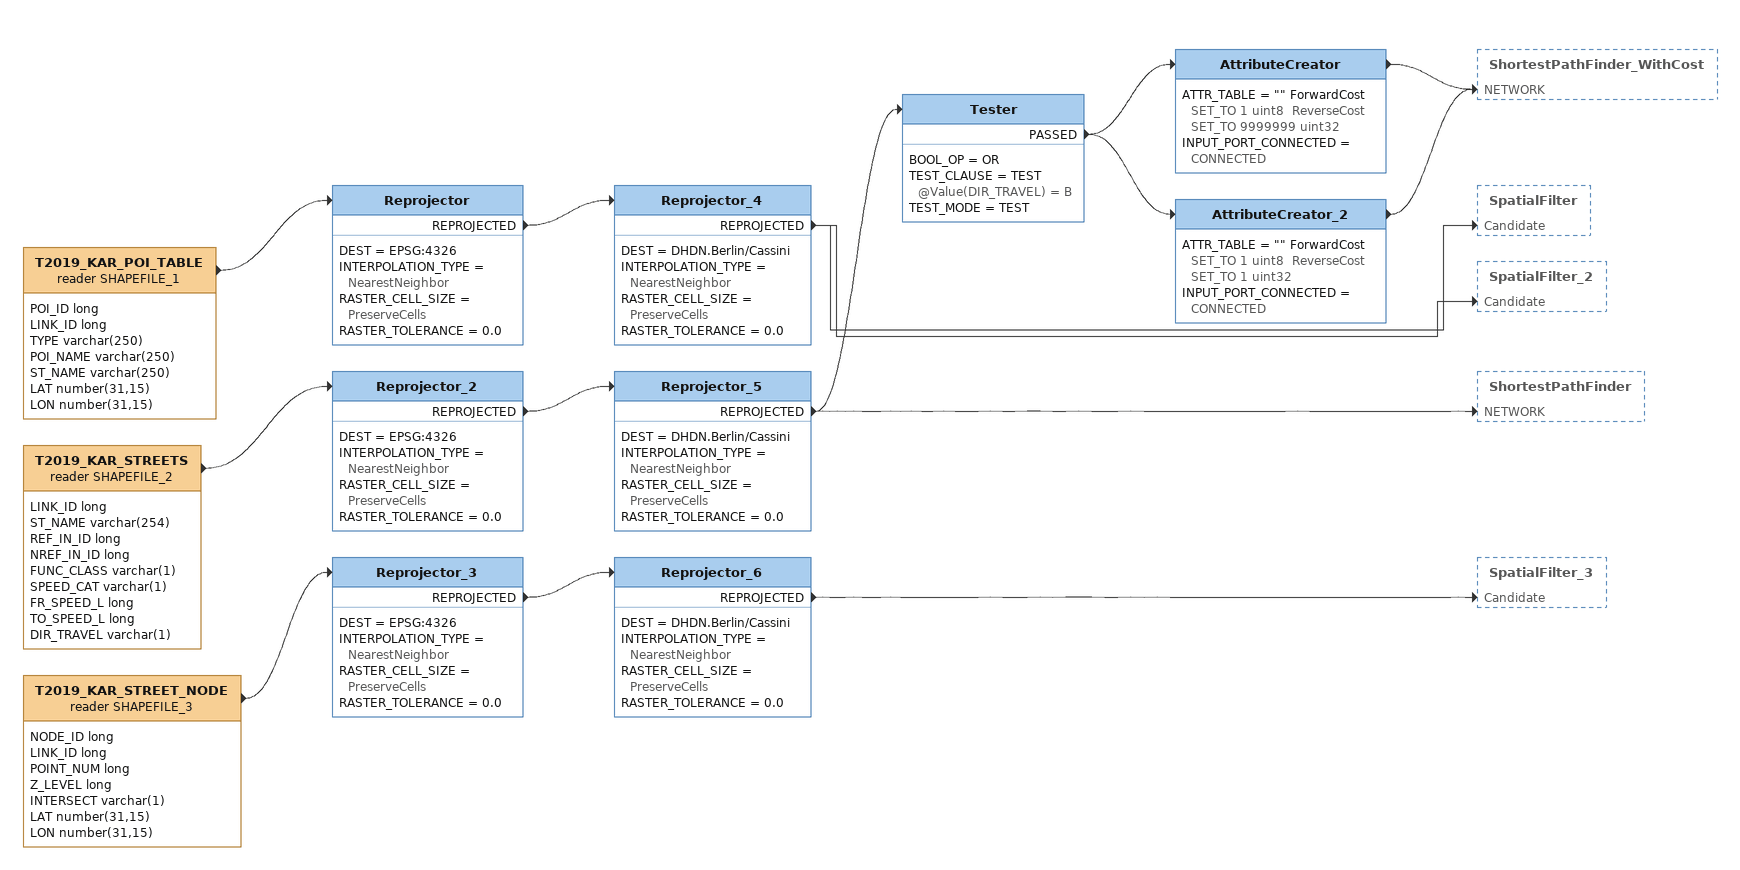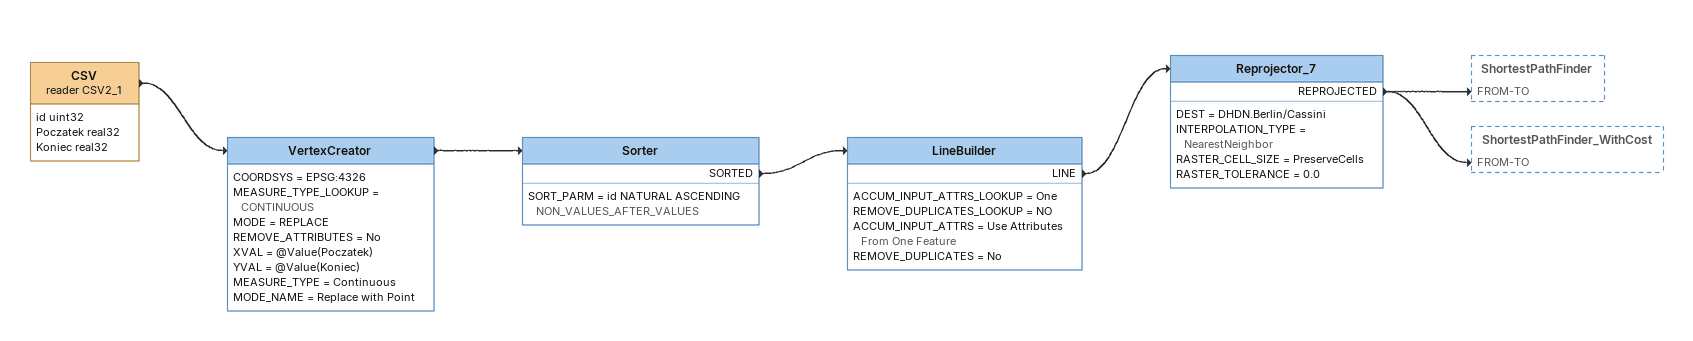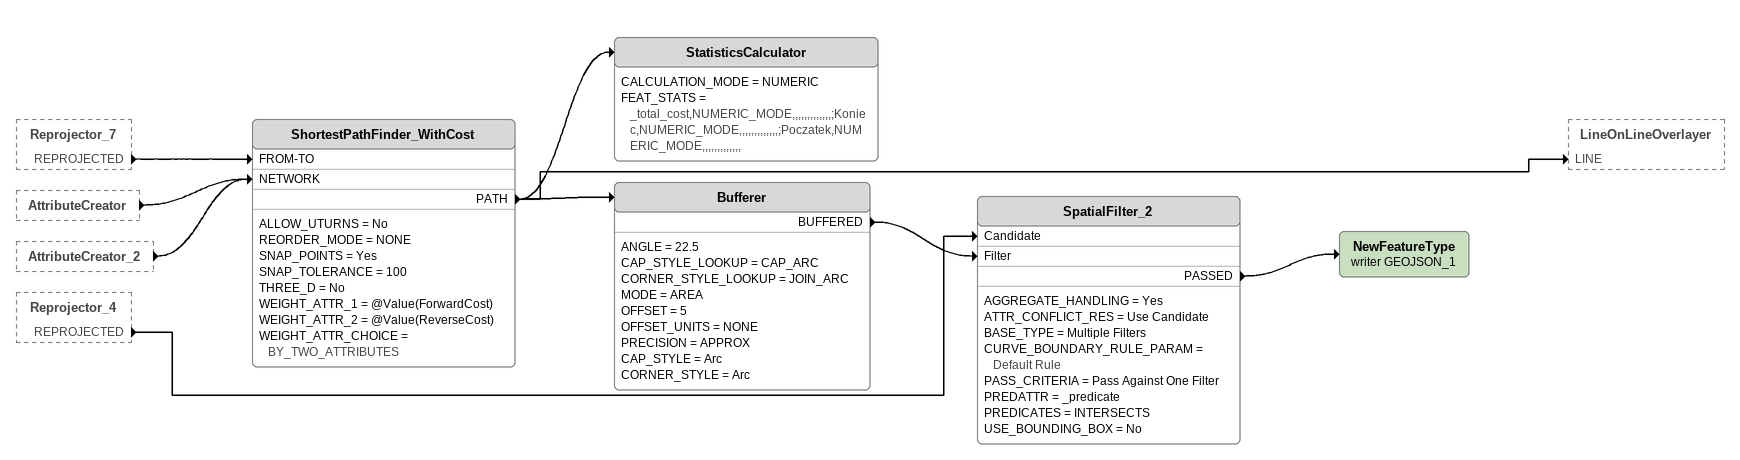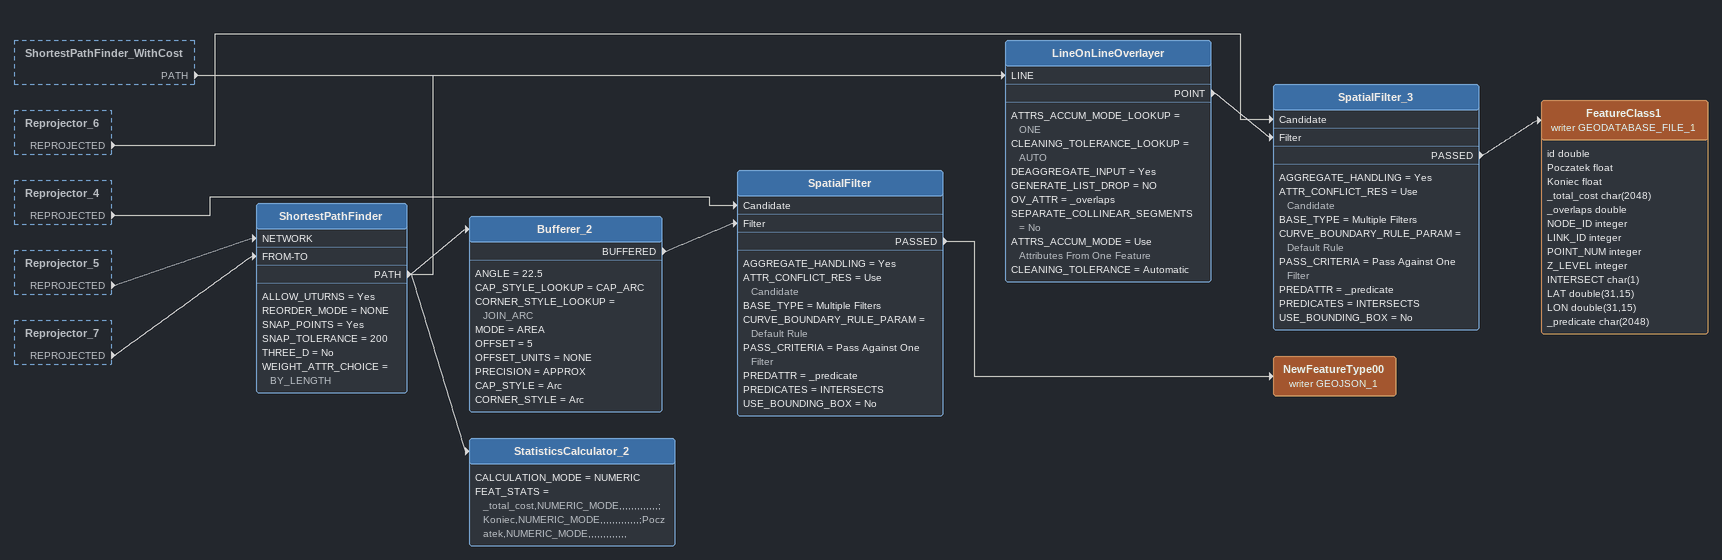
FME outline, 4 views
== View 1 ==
T2019_KAR_POI_TABLE (reader SHAPEFILE_1)
    attributes: POI_ID long, LINK_ID long, TYPE varchar(250), POI_NAME varchar(250), ST_NAME varchar(250), LAT number(31,15), LON number(31,15)
    -> Reprojector
Reprojector
    DEST = EPSG:4326
    INTERPOLATION_TYPE = NearestNeighbor
    RASTER_CELL_SIZE = PreserveCells
    RASTER_TOLERANCE = 0.0
    REPROJECTED -> Reprojector_4
Reprojector_4
    DEST = DHDN.Berlin/Cassini
    INTERPOLATION_TYPE = NearestNeighbor
    RASTER_CELL_SIZE = PreserveCells
    RASTER_TOLERANCE = 0.0
    REPROJECTED -> SpatialFilter [Candidate]
    REPROJECTED -> SpatialFilter_2 [Candidate]
T2019_KAR_STREETS (reader SHAPEFILE_2)
    attributes: LINK_ID long, ST_NAME varchar(254), REF_IN_ID long, NREF_IN_ID long, FUNC_CLASS varchar(1), SPEED_CAT varchar(1), FR_SPEED_L long, TO_SPEED_L long, DIR_TRAVEL varchar(1)
    -> Reprojector_2
Reprojector_2
    DEST = EPSG:4326
    INTERPOLATION_TYPE = NearestNeighbor
    RASTER_CELL_SIZE = PreserveCells
    RASTER_TOLERANCE = 0.0
    REPROJECTED -> Reprojector_5
Reprojector_5
    DEST = DHDN.Berlin/Cassini
    INTERPOLATION_TYPE = NearestNeighbor
    RASTER_CELL_SIZE = PreserveCells
    RASTER_TOLERANCE = 0.0
    REPROJECTED -> ShortestPathFinder [NETWORK]
    REPROJECTED -> Tester
Tester
    BOOL_OP = OR
    TEST_CLAUSE = TEST @Value(DIR_TRAVEL) = B
    TEST_MODE = TEST
    PASSED -> AttributeCreator
    PASSED -> AttributeCreator_2
AttributeCreator
    ATTR_TABLE = "" ForwardCost SET_TO 1 uint8  ReverseCost SET_TO 9999999 uint32
    INPUT_PORT_CONNECTED = CONNECTED
    -> ShortestPathFinder_WithCost [NETWORK]
AttributeCreator_2
    ATTR_TABLE = "" ForwardCost SET_TO 1 uint8  ReverseCost SET_TO 1 uint32
    INPUT_PORT_CONNECTED = CONNECTED
    -> ShortestPathFinder_WithCost [NETWORK]
T2019_KAR_STREET_NODE (reader SHAPEFILE_3)
    attributes: NODE_ID long, LINK_ID long, POINT_NUM long, Z_LEVEL long, INTERSECT varchar(1), LAT number(31,15), LON number(31,15)
    -> Reprojector_3
Reprojector_3
    DEST = EPSG:4326
    INTERPOLATION_TYPE = NearestNeighbor
    RASTER_CELL_SIZE = PreserveCells
    RASTER_TOLERANCE = 0.0
    REPROJECTED -> Reprojector_6
Reprojector_6
    DEST = DHDN.Berlin/Cassini
    INTERPOLATION_TYPE = NearestNeighbor
    RASTER_CELL_SIZE = PreserveCells
    RASTER_TOLERANCE = 0.0
    REPROJECTED -> SpatialFilter_3 [Candidate]

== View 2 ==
CSV (reader CSV2_1)
    attributes: id uint32, Poczatek real32, Koniec real32
    -> VertexCreator
VertexCreator
    COORDSYS = EPSG:4326
    MEASURE_TYPE_LOOKUP = CONTINUOUS
    MODE = REPLACE
    REMOVE_ATTRIBUTES = No
    XVAL = @Value(Poczatek)
    YVAL = @Value(Koniec)
    MEASURE_TYPE = Continuous
    MODE_NAME = Replace with Point
    -> Sorter
Sorter
    SORT_PARM = id NATURAL ASCENDING NON_VALUES_AFTER_VALUES
    SORTED -> LineBuilder
LineBuilder
    ACCUM_INPUT_ATTRS_LOOKUP = One
    REMOVE_DUPLICATES_LOOKUP = NO
    ACCUM_INPUT_ATTRS = Use Attributes From One Feature
    REMOVE_DUPLICATES = No
    LINE -> Reprojector_7
Reprojector_7
    DEST = DHDN.Berlin/Cassini
    INTERPOLATION_TYPE = NearestNeighbor
    RASTER_CELL_SIZE = PreserveCells
    RASTER_TOLERANCE = 0.0
    REPROJECTED -> ShortestPathFinder [FROM-TO]
    REPROJECTED -> ShortestPathFinder_WithCost [FROM-TO]

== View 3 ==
Reprojector_7 [outside]
    REPROJECTED -> ShortestPathFinder_WithCost [FROM-TO]
AttributeCreator [outside]
    -> ShortestPathFinder_WithCost [NETWORK]
AttributeCreator_2 [outside]
    -> ShortestPathFinder_WithCost [NETWORK]
Reprojector_4 [outside]
    REPROJECTED -> SpatialFilter_2 [Candidate]
ShortestPathFinder_WithCost
    ALLOW_UTURNS = No
    REORDER_MODE = NONE
    SNAP_POINTS = Yes
    SNAP_TOLERANCE = 100
    THREE_D = No
    WEIGHT_ATTR_1 = @Value(ForwardCost)
    WEIGHT_ATTR_2 = @Value(ReverseCost)
    WEIGHT_ATTR_CHOICE = BY_TWO_ATTRIBUTES
    PATH -> Bufferer
    PATH -> StatisticsCalculator
    PATH -> LineOnLineOverlayer [LINE]
StatisticsCalculator
    CALCULATION_MODE = NUMERIC
    FEAT_STATS = _total_cost,NUMERIC_MODE,,,,,,,,,,,,,;Koniec,NUMERIC_MODE,,,,,,,,,,,,,;Poczatek,NUMERIC_MODE,,,,,,,,,,,,,
Bufferer
    ANGLE = 22.5
    CAP_STYLE_LOOKUP = CAP_ARC
    CORNER_STYLE_LOOKUP = JOIN_ARC
    MODE = AREA
    OFFSET = 5
    OFFSET_UNITS = NONE
    PRECISION = APPROX
    CAP_STYLE = Arc
    CORNER_STYLE = Arc
    BUFFERED -> SpatialFilter_2 [Filter]
SpatialFilter_2
    AGGREGATE_HANDLING = Yes
    ATTR_CONFLICT_RES = Use Candidate
    BASE_TYPE = Multiple Filters
    CURVE_BOUNDARY_RULE_PARAM = Default Rule
    PASS_CRITERIA = Pass Against One Filter
    PREDATTR = _predicate
    PREDICATES = INTERSECTS
    USE_BOUNDING_BOX = No
    PASSED -> NewFeatureType (writer GEOJSON_1)
NewFeatureType (writer GEOJSON_1)

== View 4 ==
ShortestPathFinder_WithCost [outside]
    PATH -> LineOnLineOverlayer [LINE]
Reprojector_6 [outside]
    REPROJECTED -> SpatialFilter_3 [Candidate]
Reprojector_4 [outside]
    REPROJECTED -> SpatialFilter [Candidate]
Reprojector_5 [outside]
    REPROJECTED -> ShortestPathFinder [NETWORK]
Reprojector_7 [outside]
    REPROJECTED -> ShortestPathFinder [FROM-TO]
ShortestPathFinder
    ALLOW_UTURNS = Yes
    REORDER_MODE = NONE
    SNAP_POINTS = Yes
    SNAP_TOLERANCE = 200
    THREE_D = No
    WEIGHT_ATTR_CHOICE = BY_LENGTH
    PATH -> Bufferer_2
    PATH -> StatisticsCalculator_2
    PATH -> LineOnLineOverlayer [LINE]
LineOnLineOverlayer
    ATTRS_ACCUM_MODE_LOOKUP = ONE
    CLEANING_TOLERANCE_LOOKUP = AUTO
    DEAGGREGATE_INPUT = Yes
    GENERATE_LIST_DROP = NO
    OV_ATTR = _overlaps
    SEPARATE_COLLINEAR_SEGMENTS = No
    ATTRS_ACCUM_MODE = Use Attributes From One Feature
    CLEANING_TOLERANCE = Automatic
    POINT -> SpatialFilter_3 [Filter]
SpatialFilter_3
    AGGREGATE_HANDLING = Yes
    ATTR_CONFLICT_RES = Use Candidate
    BASE_TYPE = Multiple Filters
    CURVE_BOUNDARY_RULE_PARAM = Default Rule
    PASS_CRITERIA = Pass Against One Filter
    PREDATTR = _predicate
    PREDICATES = INTERSECTS
    USE_BOUNDING_BOX = No
    PASSED -> FeatureClass1 (writer GEODATABASE_FILE_1)
FeatureClass1 (writer GEODATABASE_FILE_1)
    attributes: id double, Poczatek float, Koniec float, _total_cost char(2048), _overlaps double, NODE_ID integer, LINK_ID integer, POINT_NUM integer, Z_LEVEL integer, INTERSECT char(1), LAT double(31,15), LON double(31,15), _predicate char(2048)
Bufferer_2
    ANGLE = 22.5
    CAP_STYLE_LOOKUP = CAP_ARC
    CORNER_STYLE_LOOKUP = JOIN_ARC
    MODE = AREA
    OFFSET = 5
    OFFSET_UNITS = NONE
    PRECISION = APPROX
    CAP_STYLE = Arc
    CORNER_STYLE = Arc
    BUFFERED -> SpatialFilter [Filter]
SpatialFilter
    AGGREGATE_HANDLING = Yes
    ATTR_CONFLICT_RES = Use Candidate
    BASE_TYPE = Multiple Filters
    CURVE_BOUNDARY_RULE_PARAM = Default Rule
    PASS_CRITERIA = Pass Against One Filter
    PREDATTR = _predicate
    PREDICATES = INTERSECTS
    USE_BOUNDING_BOX = No
    PASSED -> NewFeatureType00 (writer GEOJSON_1)
NewFeatureType00 (writer GEOJSON_1)
StatisticsCalculator_2
    CALCULATION_MODE = NUMERIC
    FEAT_STATS = _total_cost,NUMERIC_MODE,,,,,,,,,,,,,;Koniec,NUMERIC_MODE,,,,,,,,,,,,,;Poczatek,NUMERIC_MODE,,,,,,,,,,,,,
